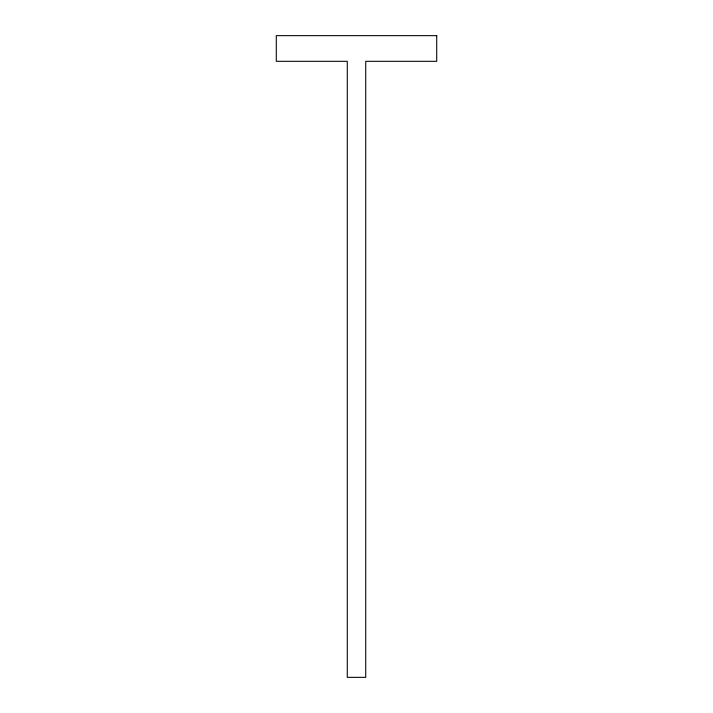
<?xml version="1.0" encoding="UTF-8"?>
<svg xmlns="http://www.w3.org/2000/svg" width="713" height="713" viewBox="0 0 713 713"><rect width="100%" height="100%" fill="white"/><g stroke="black" fill="none" stroke-linecap="round" stroke-linejoin="round"><path stroke-width="1.07" d="M436.712 35.65L276.288 35.65L276.288 61.318L347.276 61.318L347.276 677.35L365.724 677.35L365.724 61.318L436.712 61.318L436.712 35.65"/></g></svg>
